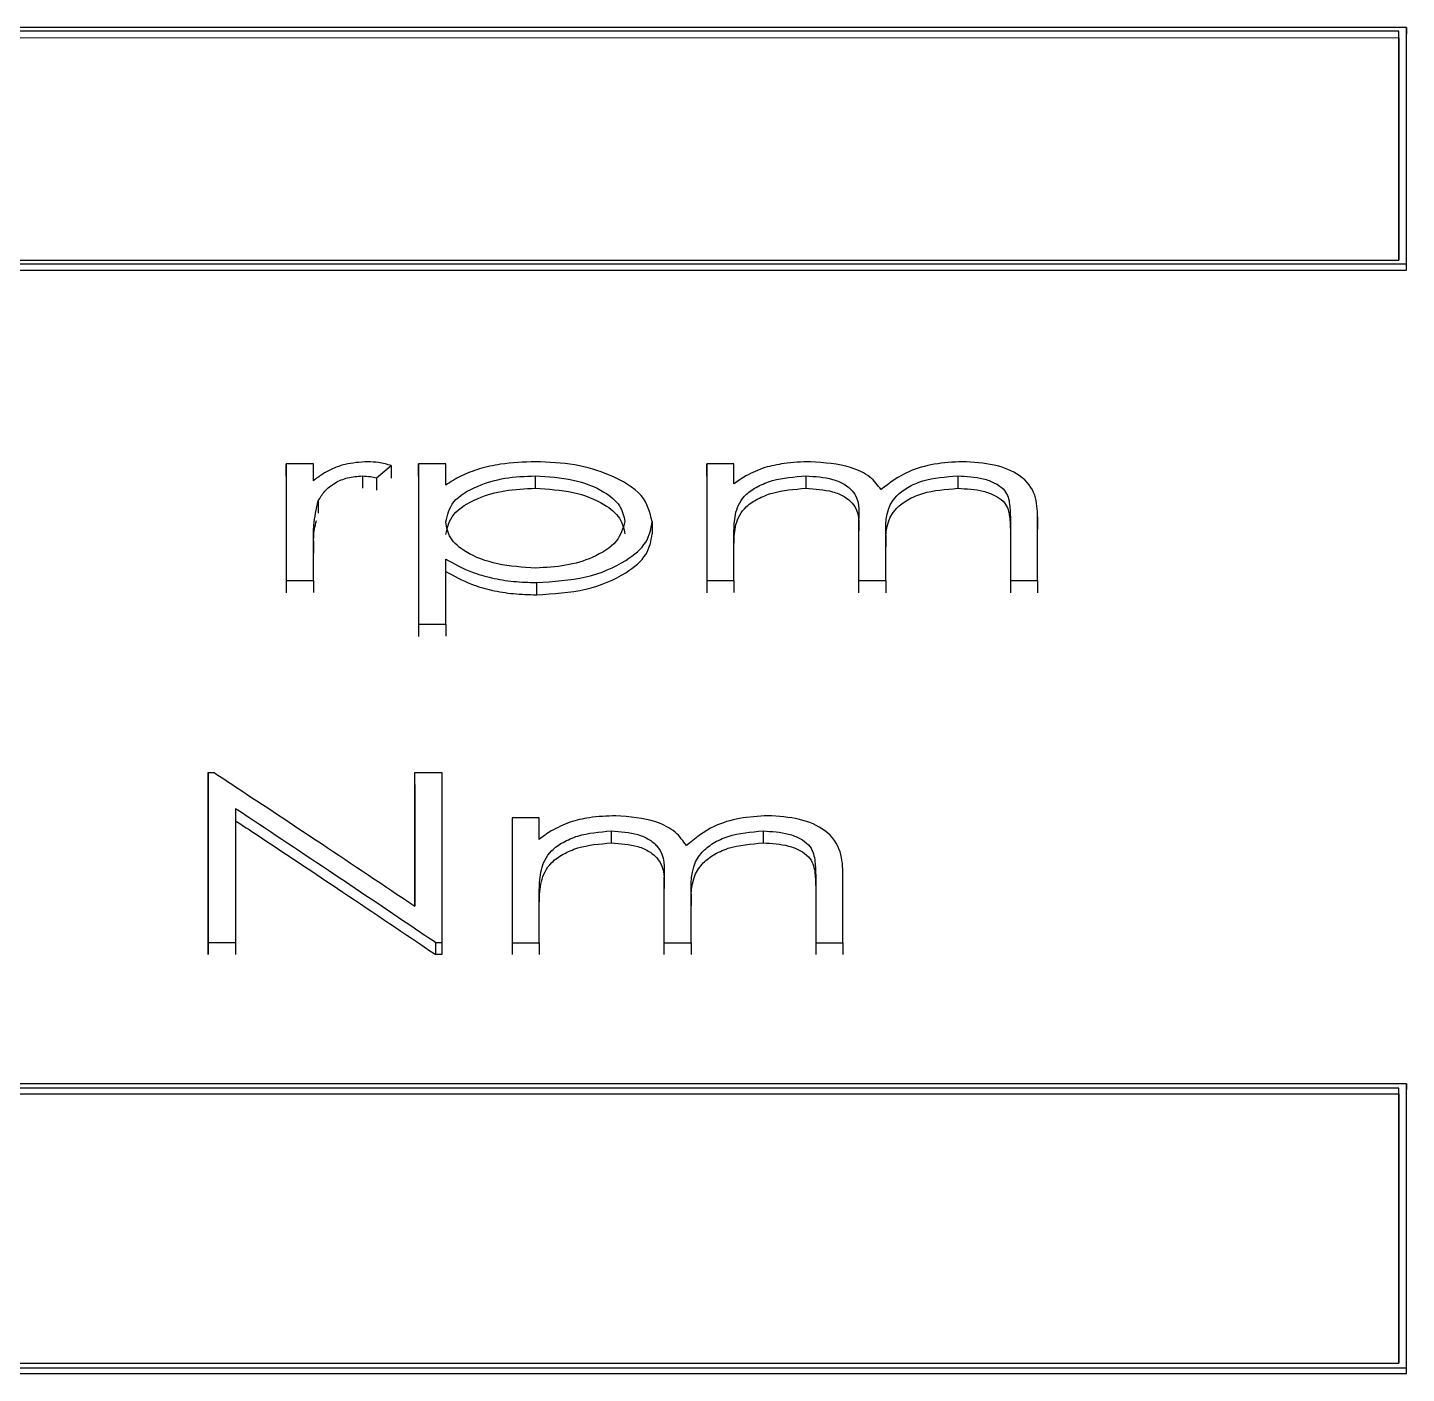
# Model space of a CAD drawing. Header units: millimetres. Extents: x 2251 to 4395, y 932 to 2449.
# Drawn here: x 2764.42 to 2773.51, y 2270.54 to 2279.4 of the extents above; entities that cross this region are included whole.
import ezdxf

# ---------------------------------------------------------------- set-up
doc = ezdxf.new("R2010")
doc.units = ezdxf.units.MM

msp = doc.modelspace()

# ---------------------------------------------------------------- linework, layer by layer
at = {"color": 7, "linetype": 'Continuous', "lineweight": 25}
for p, q in [((2773.5055, 2279.4039), (2751.5225, 2279.4043)), ((2773.4555, 2279.3806), (2751.5725, 2279.381)), ((2751.5725, 2279.3382), (2773.4555, 2279.3378)), ((2773.4555, 2279.3378), (2773.4555, 2279.3806)), ((2773.5055, 2279.4039), (2773.5055, 2279.3611)), ((2773.5055, 2277.8068), (2773.5055, 2279.3611)), ((2751.5225, 2277.8488), (2773.5055, 2277.8484)), ((2751.5225, 2277.8071), (2773.5055, 2277.8068)), ((2751.5725, 2277.8736), (2773.4555, 2277.8732)), ((2773.5055, 2277.8068), (2773.5055, 2277.8484)), ((2766.1278, 2276.5317), (2766.1278, 2275.7629)), ((2766.1278, 2276.4502), (2766.1278, 2276.5317)), ((2766.3073, 2276.5317), (2766.1278, 2276.5317)), ((2766.3073, 2276.4197), (2766.3073, 2276.5317)), ((2766.7215, 2276.4381), (2766.8201, 2276.519)), ((2766.8201, 2276.519), (2766.8201, 2276.4375)), ((2766.9996, 2276.5317), (2766.9996, 2275.475)), ((2766.9996, 2276.4502), (2766.9996, 2276.5317)), ((2767.1791, 2276.5317), (2766.9996, 2276.5317)), ((2767.1791, 2276.3909), (2767.1791, 2276.5317)), ((2768.897, 2276.5317), (2768.897, 2275.7629)), ((2768.897, 2276.4502), (2768.897, 2276.5317)), ((2769.0765, 2276.5317), (2768.897, 2276.5317)), ((2769.0765, 2276.3994), (2769.0765, 2276.5317)), ((2766.1278, 2276.4498), (2766.1278, 2275.682)), ((2766.6297, 2276.4517), (2766.6297, 2276.3703)), ((2766.7215, 2276.4381), (2766.7215, 2276.3567)), ((2766.9996, 2276.4498), (2766.9996, 2275.3945)), ((2767.768, 2276.4516), (2767.768, 2276.3703)), ((2768.897, 2276.4498), (2768.897, 2275.682)), ((2769.5493, 2276.4516), (2769.5493, 2276.3698)), ((2770.5505, 2276.4516), (2770.5505, 2276.3702)), ((2766.3393, 2276.2872), (2766.3393, 2276.206)), ((2768.538, 2276.1517), (2768.538, 2276.0707)), ((2769.897, 2276.1561), (2769.897, 2275.7628)), ((2769.897, 2276.1561), (2769.897, 2276.0747)), ((2770.897, 2276.182), (2770.897, 2275.7628)), ((2770.897, 2276.182), (2770.897, 2276.101)), ((2771.0765, 2275.7628), (2771.0765, 2276.1816)), ((2771.0765, 2276.1816), (2771.0765, 2276.1006)), ((2769.0765, 2275.7629), (2769.0765, 2276.0886)), ((2769.0765, 2276.0886), (2769.0765, 2276.0078)), ((2770.0765, 2275.7628), (2770.0765, 2276.0641)), ((2770.0765, 2276.0641), (2770.0765, 2275.9833)), ((2770.897, 2276.1006), (2770.897, 2275.682)), ((2766.3073, 2275.7629), (2766.3073, 2276.0233)), ((2766.3073, 2276.0233), (2766.3073, 2275.9426)), ((2767.1791, 2275.475), (2767.1791, 2275.9036)), ((2766.1278, 2275.7629), (2766.1278, 2275.6825)), ((2766.1278, 2275.7629), (2766.3073, 2275.7629)), ((2766.3073, 2275.7629), (2766.3073, 2275.6825)), ((2767.7752, 2275.7492), (2767.7752, 2275.6684)), ((2768.897, 2275.7629), (2768.897, 2275.6825)), ((2768.897, 2275.7629), (2769.0765, 2275.7629)), ((2769.0765, 2275.7629), (2769.0765, 2275.6825)), ((2769.897, 2275.7628), (2769.897, 2275.6824)), ((2769.897, 2275.7628), (2770.0765, 2275.7628)), ((2770.0765, 2275.7628), (2770.0765, 2275.6824)), ((2770.897, 2275.7628), (2770.897, 2275.6824)), ((2770.897, 2275.7628), (2771.0765, 2275.7628)), ((2771.0765, 2275.7628), (2771.0765, 2275.6824)), ((2766.9996, 2275.475), (2766.9996, 2275.395)), ((2766.9996, 2275.475), (2767.1791, 2275.475)), ((2767.1791, 2275.475), (2767.1791, 2275.395)), ((2765.615, 2273.3762), (2765.615, 2274.4974)), ((2765.615, 2274.4974), (2765.615, 2274.4187)), ((2765.615, 2274.4974), (2765.6526, 2274.4974)), ((2766.974, 2273.6177), (2766.974, 2274.4974)), ((2766.974, 2274.4974), (2767.1534, 2274.4974)), ((2766.974, 2274.4187), (2766.974, 2274.4974)), ((2767.1534, 2274.4974), (2767.1535, 2273.3762)), ((2765.615, 2274.4182), (2765.615, 2273.2984)), ((2766.974, 2274.4182), (2766.974, 2273.6177)), ((2765.7945, 2274.2595), (2765.7945, 2273.3762)), ((2767.615, 2274.1988), (2767.615, 2273.3761)), ((2767.615, 2274.1988), (2767.615, 2274.1205)), ((2767.7945, 2274.1988), (2767.615, 2274.1988)), ((2767.7945, 2274.0571), (2767.7945, 2274.1988)), ((2767.615, 2274.12), (2767.615, 2273.2984)), ((2768.2672, 2274.1131), (2768.2672, 2274.0343)), ((2769.2684, 2274.1131), (2769.2684, 2274.0348)), ((2768.615, 2273.7967), (2768.615, 2273.3761)), ((2768.615, 2273.7967), (2768.615, 2273.7184)), ((2769.615, 2273.8244), (2769.615, 2273.3761)), ((2769.615, 2273.8244), (2769.615, 2273.7465)), ((2769.7945, 2273.3761), (2769.7945, 2273.824)), ((2769.7945, 2273.746), (2769.7945, 2273.824)), ((2767.7945, 2273.3761), (2767.7945, 2273.7245)), ((2767.7945, 2273.7245), (2767.7945, 2273.6467)), ((2768.7945, 2273.3761), (2768.7945, 2273.6983)), ((2768.7945, 2273.6983), (2768.7945, 2273.6205)), ((2769.615, 2273.7461), (2769.615, 2273.2984)), ((2765.615, 2273.2987), (2765.615, 2273.3762)), ((2765.7945, 2273.3762), (2765.615, 2273.3762)), ((2765.7945, 2273.3762), (2765.7945, 2273.2987)), ((2767.1126, 2273.2984), (2767.1126, 2273.3762)), ((2767.1535, 2273.3762), (2767.1126, 2273.3762)), ((2767.1535, 2273.3762), (2767.1535, 2273.2987)), ((2767.615, 2273.3761), (2767.615, 2273.2987)), ((2767.615, 2273.3761), (2767.7945, 2273.3761)), ((2767.7945, 2273.3761), (2767.7945, 2273.2987)), ((2768.615, 2273.3761), (2768.615, 2273.2987)), ((2768.615, 2273.3761), (2768.7945, 2273.3761)), ((2768.7945, 2273.3761), (2768.7945, 2273.2987)), ((2769.615, 2273.3761), (2769.615, 2273.2987)), ((2769.615, 2273.3761), (2769.7945, 2273.3761)), ((2769.7945, 2273.3761), (2769.7945, 2273.2987)), ((2767.1535, 2273.2984), (2767.1126, 2273.2984)), ((2773.5055, 2272.4482), (2751.3725, 2272.4484)), ((2773.5055, 2272.4482), (2773.5055, 2272.41)), ((2773.4555, 2272.4191), (2751.4225, 2272.4194)), ((2751.4225, 2272.3811), (2773.4555, 2272.3808)), ((2773.4555, 2272.3808), (2773.4555, 2272.4191)), ((2773.5055, 2270.54), (2773.5055, 2272.41)), ((2751.3725, 2270.5775), (2773.5055, 2270.5773)), ((2751.3725, 2270.5402), (2773.5055, 2270.54)), ((2751.4225, 2270.6078), (2773.4555, 2270.6076)), ((2773.5055, 2270.54), (2773.5055, 2270.5773))]:
    msp.add_line(p, q, dxfattribs=at)
for points, knots in [([(2773.4555, 2277.8732), (2773.4555, 2278.0325), (2773.4555, 2278.3511), (2773.4555, 2278.8547), (2773.4555, 2279.1937), (2773.4555, 2279.3806)], [0, 0, 0, 0, 0.309667, 0.619335, 1, 1, 1, 1]), ([(2773.4555, 2279.3378), (2773.4555, 2279.2153), (2773.4555, 2278.9705), (2773.4555, 2278.4859), (2773.4555, 2278.1155), (2773.4555, 2277.8732)], [0, 0, 0, 0, 0.257086, 0.514172, 1, 1, 1, 1]), ([(2773.5055, 2277.8484), (2773.5055, 2278.0079), (2773.5055, 2278.3268), (2773.5055, 2278.847), (2773.5055, 2279.2014), (2773.5055, 2279.4039)], [0, 0, 0, 0, 0.300086, 0.600172, 1, 1, 1, 1]), ([(2766.6639, 2276.545), (2766.6131, 2276.5414), (2766.5302, 2276.5355), (2766.4321, 2276.5002), (2766.3629, 2276.463), (2766.3257, 2276.4341), (2766.3073, 2276.4197)], [0, 0, 0, 0, 0.347887, 0.569141, 0.786135, 1, 1, 1, 1]), ([(2766.8201, 2276.519), (2766.7926, 2276.5269), (2766.7431, 2276.5412), (2766.6882, 2276.5438), (2766.6639, 2276.545)], [0, 0, 0, 0, 0.556713, 1, 1, 1, 1]), ([(2767.7696, 2276.545), (2767.6917, 2276.5421), (2767.5639, 2276.5372), (2767.3982, 2276.5003), (2767.2754, 2276.4531), (2767.211, 2276.4115), (2767.1791, 2276.3909)], [0, 0, 0, 0, 0.346738, 0.568767, 0.786522, 1, 1, 1, 1]), ([(2768.538, 2276.1517), (2768.5236, 2276.2109), (2768.4942, 2276.3316), (2768.2794, 2276.4571), (2768.0314, 2276.5337), (2767.8575, 2276.5412), (2767.7696, 2276.545)], [0, 0, 0, 0, 0.26655, 0.543447, 0.769376, 1, 1, 1, 1]), ([(2769.5803, 2276.545), (2769.5217, 2276.543), (2769.4175, 2276.5394), (2769.3213, 2276.5165), (2769.2792, 2276.5065)], [0, 0, 0, 0, 0.562438, 1, 1, 1, 1]), ([(2770.0457, 2276.3611), (2770.0242, 2276.39), (2769.9808, 2276.4488), (2769.8206, 2276.5271), (2769.6722, 2276.5382), (2769.5803, 2276.545)], [0, 0, 0, 0, 0.269907, 0.5479671, 1, 1, 1, 1]), ([(2770.5817, 2276.545), (2770.519, 2276.5417), (2770.3948, 2276.5352), (2770.1952, 2276.4769), (2770.1018, 2276.4046), (2770.0457, 2276.3611)], [0, 0, 0, 0, 0.288581, 0.57183, 1, 1, 1, 1]), ([(2771.0765, 2276.1816), (2771.0751, 2276.2292), (2771.0724, 2276.3248), (2770.9827, 2276.4554), (2770.7924, 2276.5332), (2770.6527, 2276.541), (2770.5817, 2276.545)], [0, 0, 0, 0, 0.270601, 0.5427954, 0.7675493, 1, 1, 1, 1]), ([(2766.3393, 2276.2872), (2766.3518, 2276.3088), (2766.3771, 2276.3524), (2766.4429, 2276.4056), (2766.5304, 2276.4432), (2766.5963, 2276.4488), (2766.6297, 2276.4517)], [0, 0, 0, 0, 0.27091, 0.546501, 0.770523, 1, 1, 1, 1]), ([(2766.6297, 2276.4517), (2766.6475, 2276.4505), (2766.6793, 2276.4483), (2766.7086, 2276.4412), (2766.7215, 2276.4381)], [0, 0, 0, 0, 0.5616049, 1, 1, 1, 1]), ([(2767.1791, 2276.1479), (2767.1891, 2276.1937), (2767.2095, 2276.287), (2767.3728, 2276.3858), (2767.566, 2276.4434), (2767.7002, 2276.4489), (2767.768, 2276.4516)], [0, 0, 0, 0, 0.2666955, 0.5431546, 0.7692356, 1, 1, 1, 1]), ([(2767.768, 2276.4516), (2767.8533, 2276.4466), (2768.0213, 2276.4366), (2768.2165, 2276.3585), (2768.336, 2276.2578), (2768.3511, 2276.186), (2768.3586, 2276.1506)], [0, 0, 0, 0, 0.292093, 0.575319, 0.790291, 1, 1, 1, 1]), ([(2769.2792, 2276.5065), (2769.2362, 2276.4894), (2769.16, 2276.459), (2769.1018, 2276.4175), (2769.0765, 2276.3994)], [0, 0, 0, 0, 0.564241, 1, 1, 1, 1]), ([(2769.0765, 2276.0886), (2769.0779, 2276.1301), (2769.0808, 2276.2131), (2769.1323, 2276.3178), (2769.2313, 2276.3838), (2769.3579, 2276.4361), (2769.4735, 2276.4455), (2769.5493, 2276.4516)], [0, 0, 0, 0, 0.241249, 0.48337, 0.613317, 0.746555, 1, 1, 1, 1]), ([(2769.5493, 2276.4516), (2769.6106, 2276.4477), (2769.7041, 2276.4418), (2769.8062, 2276.3993), (2769.9085, 2276.3136), (2769.9021, 2276.2256), (2769.897, 2276.1561)], [0, 0, 0, 0, 0.254782, 0.388255, 0.517328, 1, 1, 1, 1]), ([(2770.0765, 2276.0641), (2770.076, 2276.1552), (2770.0753, 2276.2709), (2770.2188, 2276.3784), (2770.3492, 2276.4354), (2770.4707, 2276.4452), (2770.5505, 2276.4516)], [0, 0, 0, 0, 0.482183, 0.612123, 0.745589, 1, 1, 1, 1]), ([(2770.5505, 2276.4516), (2770.6083, 2276.4485), (2770.6964, 2276.4438), (2770.7956, 2276.4069), (2770.8708, 2276.3565), (2770.8946, 2276.2752), (2770.8962, 2276.2131), (2770.897, 2276.182)], [0, 0, 0, 0, 0.254489, 0.388144, 0.517737, 0.758825, 1, 1, 1, 1]), ([(2767.1791, 2276.0665), (2767.1891, 2276.1123), (2767.2095, 2276.2054), (2767.3729, 2276.3042), (2767.566, 2276.3616), (2767.7002, 2276.3671), (2767.768, 2276.3699)], [0, 0, 0, 0, 0.2665257, 0.5429465, 0.7691038, 1, 1, 1, 1]), ([(2767.768, 2276.3699), (2767.8533, 2276.3648), (2768.0212, 2276.3549), (2768.2165, 2276.2768), (2768.336, 2276.1763), (2768.3511, 2276.1046), (2768.3586, 2276.0692)], [0, 0, 0, 0, 0.292251, 0.575528, 0.79043, 1, 1, 1, 1]), ([(2769.0765, 2276.0073), (2769.0779, 2276.0487), (2769.0808, 2276.1316), (2769.1323, 2276.2362), (2769.2314, 2276.3021), (2769.358, 2276.3543), (2769.4735, 2276.3637), (2769.5493, 2276.3698)], [0, 0, 0, 0, 0.241122, 0.483147, 0.613095, 0.74638, 1, 1, 1, 1]), ([(2769.5493, 2276.3698), (2769.6106, 2276.366), (2769.704, 2276.36), (2769.8061, 2276.3176), (2769.9085, 2276.232), (2769.9021, 2276.1441), (2769.897, 2276.0747)], [0, 0, 0, 0, 0.254971, 0.388493, 0.517558, 1, 1, 1, 1]), ([(2770.0765, 2275.9828), (2770.076, 2276.0739), (2770.0754, 2276.1894), (2770.2188, 2276.2968), (2770.3492, 2276.3536), (2770.4707, 2276.3634), (2770.5505, 2276.3698)], [0, 0, 0, 0, 0.481957, 0.611894, 0.745406, 1, 1, 1, 1]), ([(2770.5505, 2276.3698), (2770.6082, 2276.3667), (2770.6964, 2276.362), (2770.7956, 2276.3252), (2770.8708, 2276.2749), (2770.8946, 2276.1937), (2770.8962, 2276.1316), (2770.897, 2276.1006)], [0, 0, 0, 0, 0.254672, 0.38838, 0.517972, 0.758953, 1, 1, 1, 1]), ([(2766.3073, 2276.0233), (2766.3071, 2276.0575), (2766.3066, 2276.1461), (2766.3269, 2276.2335), (2766.3393, 2276.2872)], [0, 0, 0, 0, 0.385324, 1, 1, 1, 1]), ([(2766.3079, 2275.9933), (2766.3081, 2276.0289), (2766.3083, 2276.0838), (2766.3227, 2276.1378), (2766.3278, 2276.1567)], [0, 0, 0, 0, 0.648237, 1, 1, 1, 1]), ([(2768.3586, 2276.1506), (2768.3459, 2276.1055), (2768.3202, 2276.0137), (2768.1615, 2275.9136), (2767.9704, 2275.855), (2767.8378, 2275.8481), (2767.7708, 2275.8447)], [0, 0, 0, 0, 0.266814, 0.543252, 0.769388, 1, 1, 1, 1]), ([(2767.7752, 2275.7492), (2767.887, 2275.756), (2768.1073, 2275.7693), (2768.3572, 2275.8776), (2768.5145, 2276.0104), (2768.5303, 2276.105), (2768.538, 2276.1517)], [0, 0, 0, 0, 0.292071, 0.575308, 0.790142, 1, 1, 1, 1]), ([(2767.7708, 2275.8447), (2767.6855, 2275.8501), (2767.5172, 2275.8608), (2767.3166, 2275.9365), (2767.197, 2276.0397), (2767.185, 2276.1121), (2767.1791, 2276.1479)], [0, 0, 0, 0, 0.29205, 0.575873, 0.790375, 1, 1, 1, 1]), ([(2767.7752, 2275.6684), (2767.887, 2275.6751), (2768.1072, 2275.6884), (2768.3571, 2275.7966), (2768.5145, 2275.9292), (2768.5302, 2276.0236), (2768.538, 2276.0703)], [0, 0, 0, 0, 0.292232, 0.575516, 0.79028, 1, 1, 1, 1]), ([(2767.1791, 2275.9036), (2767.2332, 2275.8733), (2767.3231, 2275.823), (2767.4799, 2275.7774), (2767.6246, 2275.7533), (2767.7249, 2275.7506), (2767.7752, 2275.7492)], [0, 0, 0, 0, 0.332189, 0.552163, 0.775308, 1, 1, 1, 1]), ([(2767.1791, 2275.8225), (2767.2332, 2275.7923), (2767.3231, 2275.7421), (2767.4799, 2275.6965), (2767.6246, 2275.6725), (2767.7249, 2275.6697), (2767.7752, 2275.6684)], [0, 0, 0, 0, 0.332096, 0.552068, 0.775251, 1, 1, 1, 1]), ([(2765.6526, 2274.4974), (2765.6998, 2274.4664), (2765.9354, 2274.3112), (2766.3759, 2274.0194), (2766.7692, 2273.7552), (2766.974, 2273.6177)], [0, 0, 0, 0, 0.107009, 0.535045, 1, 1, 1, 1]), ([(2767.1126, 2273.3762), (2767.0655, 2273.4081), (2766.8298, 2273.5677), (2766.3905, 2273.8635), (2765.9982, 2274.1241), (2765.7945, 2274.2595)], [0, 0, 0, 0, 0.107249, 0.536248, 1, 1, 1, 1]), ([(2765.7945, 2274.1806), (2765.8416, 2274.1493), (2766.0774, 2273.9933), (2766.5168, 2273.7005), (2766.909, 2273.4358), (2767.1126, 2273.2984)], [0, 0, 0, 0, 0.107324, 0.536623, 1, 1, 1, 1]), ([(2767.9972, 2274.1718), (2767.9542, 2274.1535), (2767.8779, 2274.121), (2767.8198, 2274.0765), (2767.7945, 2274.0571)], [0, 0, 0, 0, 0.564241, 1, 1, 1, 1]), ([(2768.2983, 2274.2131), (2768.2397, 2274.2109), (2768.1355, 2274.2071), (2768.0393, 2274.1826), (2767.9972, 2274.1718)], [0, 0, 0, 0, 0.562438, 1, 1, 1, 1]), ([(2768.7636, 2274.0161), (2768.7422, 2274.0471), (2768.6987, 2274.1101), (2768.5386, 2274.194), (2768.3902, 2274.2058), (2768.2983, 2274.2131)], [0, 0, 0, 0, 0.269907, 0.547967, 1, 1, 1, 1]), ([(2769.2996, 2274.2131), (2769.237, 2274.2096), (2769.1128, 2274.2026), (2768.9132, 2274.1401), (2768.8198, 2274.0627), (2768.7636, 2274.0161)], [0, 0, 0, 0, 0.288581, 0.57183, 1, 1, 1, 1]), ([(2769.7945, 2273.824), (2769.7931, 2273.875), (2769.7903, 2273.9773), (2769.7007, 2274.1171), (2769.5104, 2274.2004), (2769.3707, 2274.2088), (2769.2996, 2274.2131)], [0, 0, 0, 0, 0.270601, 0.542795, 0.767549, 1, 1, 1, 1]), ([(2767.7945, 2273.7245), (2767.7959, 2273.7688), (2767.7988, 2273.8577), (2767.8502, 2273.9697), (2767.9493, 2274.0404), (2768.0759, 2274.0964), (2768.1915, 2274.1065), (2768.2672, 2274.1131)], [0, 0, 0, 0, 0.241252, 0.483375, 0.613284, 0.746483, 1, 1, 1, 1]), ([(2768.2672, 2274.1131), (2768.3286, 2274.1089), (2768.4221, 2274.1025), (2768.5241, 2274.0571), (2768.6265, 2273.9652), (2768.6201, 2273.871), (2768.615, 2273.7967)], [0, 0, 0, 0, 0.254867, 0.388287, 0.517309, 1, 1, 1, 1]), ([(2768.7945, 2273.6983), (2768.794, 2273.7958), (2768.7933, 2273.9196), (2768.9367, 2274.0347), (2769.0671, 2274.0956), (2769.1887, 2274.1062), (2769.2684, 2274.1131)], [0, 0, 0, 0, 0.482188, 0.612091, 0.745518, 1, 1, 1, 1]), ([(2769.2684, 2274.1131), (2769.3262, 2274.1097), (2769.4144, 2274.1047), (2769.5136, 2274.0652), (2769.5888, 2274.0112), (2769.6126, 2273.9242), (2769.6142, 2273.8577), (2769.615, 2273.8244)], [0, 0, 0, 0, 0.254576, 0.388176, 0.517715, 0.758814, 1, 1, 1, 1]), ([(2767.7945, 2273.6463), (2767.7959, 2273.6905), (2767.7988, 2273.7793), (2767.8502, 2273.8912), (2767.9493, 2273.9617), (2768.0759, 2274.0177), (2768.1915, 2274.0277), (2768.2672, 2274.0343)], [0, 0, 0, 0, 0.241124, 0.483152, 0.613062, 0.746307, 1, 1, 1, 1]), ([(2768.2672, 2274.0343), (2768.3286, 2274.0302), (2768.422, 2274.0238), (2768.5241, 2273.9784), (2768.6264, 2273.8867), (2768.62, 2273.7926), (2768.615, 2273.7184)], [0, 0, 0, 0, 0.2550625, 0.3885336, 0.5175512, 1, 1, 1, 1]), ([(2768.7945, 2273.6201), (2768.794, 2273.7175), (2768.7933, 2273.8411), (2768.9367, 2273.9561), (2769.0672, 2274.0169), (2769.1887, 2274.0274), (2769.2684, 2274.0343)], [0, 0, 0, 0, 0.481962, 0.611863, 0.745335, 1, 1, 1, 1]), ([(2769.2684, 2274.0343), (2769.3262, 2274.031), (2769.4144, 2274.0259), (2769.5136, 2273.9865), (2769.5888, 2273.9326), (2769.6126, 2273.8457), (2769.6142, 2273.7793), (2769.615, 2273.7461)], [0, 0, 0, 0, 0.254766, 0.388422, 0.517965, 0.75895, 1, 1, 1, 1]), ([(2773.5055, 2270.5773), (2773.5055, 2270.7677), (2773.5055, 2271.1484), (2773.5055, 2271.7735), (2773.5055, 2272.2029), (2773.5055, 2272.4482)], [0, 0, 0, 0, 0.300082, 0.600163, 1, 1, 1, 1]), ([(2773.4555, 2270.6076), (2773.4555, 2270.7979), (2773.4555, 2271.1784), (2773.4555, 2271.7832), (2773.4555, 2272.1932), (2773.4555, 2272.4191)], [0, 0, 0, 0, 0.3099213, 0.6198426, 1, 1, 1, 1]), ([(2773.4555, 2272.3808), (2773.4555, 2272.2325), (2773.4555, 2271.9359), (2773.4555, 2271.3481), (2773.4555, 2270.9013), (2773.4555, 2270.6076)], [0, 0, 0, 0, 0.2552222, 0.5104444, 1, 1, 1, 1])]:
    msp.add_open_spline(points, degree=3, knots=knots, dxfattribs=at)

doc.saveas('drawing.dxf')
